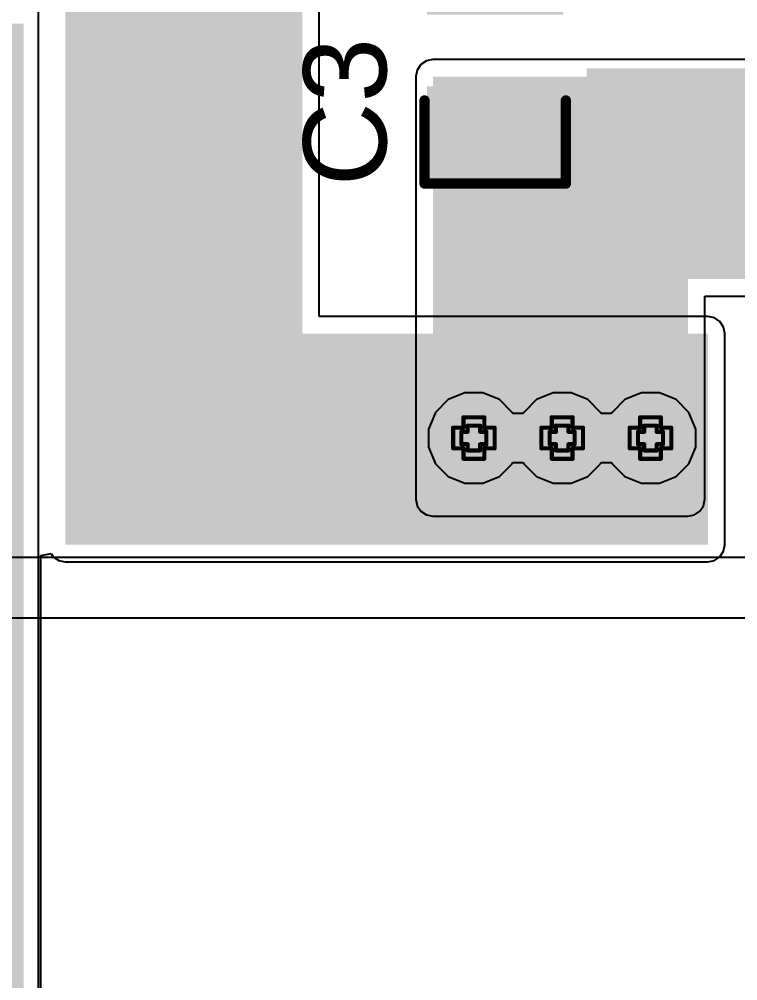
# Model space of a CAD drawing. Header units: inches. Extents: x -7 to 5163, y -3 to 5149.
# Drawn here: x 11.51 to 20.3, y 103.13 to 114.89 of the extents above; entities that cross this region are included whole.
import ezdxf

# ---------------------------------------------------------------- set-up
doc = ezdxf.new("R2010")
doc.units = ezdxf.units.IN
for name, color, linetype in [('Bottom Layer', 5, 'Continuous'), ('Bottom Solder', 6, 'Continuous'), ('Drill Drawing', 1, 'Continuous'), ('GND', 76, 'Continuous'), ('PWR', 16, 'Continuous'), ('Top Layer', 1, 'Continuous'), ('Top Overlay', 2, 'Continuous'), ('Top Paste', 8, 'Continuous'), ('Top Solder', 216, 'Continuous'), ('Via Holes', 16, 'Continuous')]:
    doc.layers.add(name, color=color, linetype=linetype)
doc.styles.add('Arial', font='', dxfattribs={"height": 0.2})
doc.styles.get('Arial').set_extended_font_data('Arial')

# ---------------------------------------------------------------- blocks, each defined once
blk = doc.blocks.new('TO_263__DDPAK_3__5')
at = {"layer": 'Top Layer'}
blk.add_hatch(color=1, dxfattribs=at).paths.add_polyline_path([(2.045, -7.335), (2.045, -3.545), (3.035, -3.545), (3.035, -7.335)])
at = {"layer": 'Top Paste'}
blk.add_hatch(color=8, dxfattribs=at).paths.add_polyline_path([(2.045, -7.335), (2.045, -3.545), (3.035, -3.545), (3.035, -7.335)])
at = {"layer": 'Top Solder'}
blk.add_hatch(color=216, dxfattribs=at).paths.add_polyline_path([(1.943, -7.437), (1.943, -3.443), (3.137, -3.443), (3.137, -7.437)])
blk = doc.blocks.new('C___0805_90')
at = {"layer": 'Top Layer'}
for points in [[(-1.524, 0.762), (-0.508, 0.762), (-0.508, -0.762), (-1.524, -0.762)], [(0.508, 0.762), (1.524, 0.762), (1.524, -0.762), (0.508, -0.762)]]:
    blk.add_hatch(color=1, dxfattribs=at).paths.add_polyline_path(points)
at = {"layer": 'Top Paste'}
for points in [[(-1.524, 0.762), (-0.508, 0.762), (-0.508, -0.762), (-1.524, -0.762)], [(0.508, 0.762), (1.524, 0.762), (1.524, -0.762), (0.508, -0.762)]]:
    blk.add_hatch(color=8, dxfattribs=at).paths.add_polyline_path(points)
at = {"layer": 'Top Solder'}
for points in [[(-1.594, 0.832), (-0.438, 0.832), (-0.438, -0.832), (-1.594, -0.832)], [(0.438, 0.832), (1.594, 0.832), (1.594, -0.832), (0.438, -0.832)]]:
    blk.add_hatch(color=216, dxfattribs=at).paths.add_polyline_path(points)
at = {"layer": 'Top Overlay'}
for points in [[(-1.626, -0.864, 0.127, 0.127, 0), (-1.626, 0.864, 0.127, 0.127, 0)], [(-0.61, 0.864, 0.127, 0.127, 0), (-1.626, 0.864, 0.127, 0.127, 0)], [(1.626, 0.864, 0.127, 0.127, 0), (0.61, 0.864, 0.127, 0.127, 0)], [(1.626, -0.864, 0.127, 0.127, 0), (1.626, 0.864, 0.127, 0.127, 0)], [(-0.61, -0.864, 0.127, 0.127, 0), (-1.626, -0.864, 0.127, 0.127, 0)], [(1.626, -0.864, 0.127, 0.127, 0), (0.61, -0.864, 0.127, 0.127, 0)]]:
    blk.add_lwpolyline(points, format="xyseb", dxfattribs=at)
for points in [[(-1.657, 0.864, 0.0635, 0.0635, 1), (-1.594, 0.864, 0.0635, 0.0635, 1)], [(-1.657, 0.864, 0.0635, 0.0635, 1), (-1.594, 0.864, 0.0635, 0.0635, 1)], [(-0.641, 0.864, 0.0635, 0.0635, 1), (-0.578, 0.864, 0.0635, 0.0635, 1)], [(0.578, 0.864, 0.0635, 0.0635, 1), (0.641, 0.864, 0.0635, 0.0635, 1)], [(1.594, 0.864, 0.0635, 0.0635, 1), (1.657, 0.864, 0.0635, 0.0635, 1)], [(1.594, 0.864, 0.0635, 0.0635, 1), (1.657, 0.864, 0.0635, 0.0635, 1)], [(-1.657, -0.864, 0.0635, 0.0635, 1), (-1.594, -0.864, 0.0635, 0.0635, 1)], [(-1.657, -0.864, 0.0635, 0.0635, 1), (-1.594, -0.864, 0.0635, 0.0635, 1)], [(-0.641, -0.864, 0.0635, 0.0635, 1), (-0.578, -0.864, 0.0635, 0.0635, 1)], [(0.578, -0.864, 0.0635, 0.0635, 1), (0.641, -0.864, 0.0635, 0.0635, 1)], [(1.594, -0.864, 0.0635, 0.0635, 1), (1.657, -0.864, 0.0635, 0.0635, 1)], [(1.594, -0.864, 0.0635, 0.0635, 1), (1.657, -0.864, 0.0635, 0.0635, 1)]]:
    blk.add_lwpolyline(points, format="xyseb", close=True, dxfattribs=at)

msp = doc.modelspace()

# ---------------------------------------------------------------- hatches: boundary and pattern name
at = {"layer": 'Bottom Layer'}
for points in [[(12.076, 108.46), (14.974, 108.46), (14.974, 117.964), (12.076, 117.964)], [(6.997, 110.642), (11.568, 110.642), (11.568, 114.833), (6.997, 114.833)], [(9.55, 81.509), (11.568, 81.509), (11.568, 114.833), (9.55, 114.833)], [(12.223, 108.46), (19.932, 108.46), (19.932, 111.044), (12.223, 111.044)]]:
    msp.add_hatch(color=5, dxfattribs=at).paths.add_polyline_path(points)
h = msp.add_hatch(color=5, dxfattribs=at)
edge = h.paths.add_edge_path()
edge.add_arc((17.072, 109.766), 0.3, 0, 360)
h = msp.add_hatch(color=5, dxfattribs=at)
edge = h.paths.add_edge_path()
edge.add_arc((18.151, 109.766), 0.3, 0, 360)
h = msp.add_hatch(color=5, dxfattribs=at)
edge = h.paths.add_edge_path()
edge.add_arc((19.231, 109.766), 0.3, 0, 360)
at = {"layer": 'Bottom Solder'}
h = msp.add_hatch(color=6, dxfattribs=at)
edge = h.paths.add_edge_path()
edge.add_arc((17.072, 109.766), 0.402, 0, 360)
h = msp.add_hatch(color=6, dxfattribs=at)
edge = h.paths.add_edge_path()
edge.add_arc((18.151, 109.766), 0.402, 0, 360)
h = msp.add_hatch(color=6, dxfattribs=at)
edge = h.paths.add_edge_path()
edge.add_arc((19.231, 109.766), 0.402, 0, 360)
at = {"layer": 'GND'}
h = msp.add_hatch(color=76, dxfattribs=at)
edge = h.paths.add_edge_path()
edge.add_arc((17.072, 109.766), 0.3, 0, 360)
h = msp.add_hatch(color=76, dxfattribs=at)
edge = h.paths.add_edge_path()
edge.add_arc((18.151, 109.766), 0.3, 0, 360)
h = msp.add_hatch(color=76, dxfattribs=at)
edge = h.paths.add_edge_path()
edge.add_arc((19.231, 109.766), 0.3, 0, 360)
at = {"layer": 'PWR'}
h = msp.add_hatch(color=16, dxfattribs=at)
edge = h.paths.add_edge_path()
edge.add_arc((17.072, 109.766), 0.3, 0, 360)
h = msp.add_hatch(color=16, dxfattribs=at)
edge = h.paths.add_edge_path()
edge.add_arc((18.151, 109.766), 0.3, 0, 360)
h = msp.add_hatch(color=16, dxfattribs=at)
edge = h.paths.add_edge_path()
edge.add_arc((19.231, 109.766), 0.3, 0, 360)
at = {"layer": 'Top Layer'}
for points in [[(19.688, 109.017), (19.688, 114.185), (16.57, 114.185), (16.57, 109.017)], [(22.343, 111.709), (22.343, 114.185), (16.57, 114.185), (16.57, 111.709)]]:
    msp.add_hatch(color=1, dxfattribs=at).paths.add_polyline_path(points)
h = msp.add_hatch(color=1, dxfattribs=at)
edge = h.paths.add_edge_path()
edge.add_arc((17.072, 109.766), 0.3, 0, 360)
h = msp.add_hatch(color=1, dxfattribs=at)
edge = h.paths.add_edge_path()
edge.add_arc((18.151, 109.766), 0.3, 0, 360)
h = msp.add_hatch(color=1, dxfattribs=at)
edge = h.paths.add_edge_path()
edge.add_arc((19.231, 109.766), 0.3, 0, 360)
at = {"layer": 'Top Solder'}
h = msp.add_hatch(color=216, dxfattribs=at)
edge = h.paths.add_edge_path()
edge.add_arc((17.072, 109.766), 0.402, 0, 360)
h = msp.add_hatch(color=216, dxfattribs=at)
edge = h.paths.add_edge_path()
edge.add_arc((18.151, 109.766), 0.402, 0, 360)
h = msp.add_hatch(color=216, dxfattribs=at)
edge = h.paths.add_edge_path()
edge.add_arc((19.231, 109.766), 0.402, 0, 360)
at = {"layer": 'Via Holes'}
h = msp.add_hatch(color=7, dxfattribs=at)
edge = h.paths.add_edge_path()
edge.add_arc((17.072, 109.766), 0.15, 0, 360)
h = msp.add_hatch(color=7, dxfattribs=at)
edge = h.paths.add_edge_path()
edge.add_arc((18.151, 109.766), 0.15, 0, 360)
h = msp.add_hatch(color=7, dxfattribs=at)
edge = h.paths.add_edge_path()
edge.add_arc((19.231, 109.766), 0.15, 0, 360)

# ---------------------------------------------------------------- linework, layer by layer
at = {"layer": 'Bottom Layer'}
for p, q in [((15.182, 111.251), (15.182, 117.964)), ((19.932, 111.251), (15.182, 111.251)), ((20.012, 111.235), (19.932, 111.251)), ((20.079, 111.19), (20.012, 111.235)), ((20.124, 111.123), (20.079, 111.19)), ((20.14, 111.044), (20.124, 111.123)), ((20.14, 108.46), (20.14, 111.044)), ((20.124, 108.381), (20.14, 108.46)), ((11.776, 108.329), (11.903, 108.354)), ((11.776, 83.54), (11.776, 108.329)), ((11.903, 108.354), (11.93, 108.314)), ((11.93, 108.314), (11.997, 108.269)), ((20.012, 108.269), (20.079, 108.314)), ((20.079, 108.314), (20.124, 108.381)), ((11.997, 108.269), (12.076, 108.253)), ((12.076, 108.253), (19.932, 108.253)), ((19.932, 108.253), (20.012, 108.269))]:
    msp.add_line(p, q, dxfattribs=at)
at = {"layer": 'Drill Drawing'}
for points in [[(16.945, 109.893, 0.0508, 0.0508, 0), (16.945, 110.02, 0.0508, 0.0508, 0)], [(16.945, 110.02, 0.0508, 0.0508, 0), (17.199, 110.02, 0.0508, 0.0508, 0)], [(16.995, 109.842, 0.0508, 0.0508, 0), (16.995, 109.918, 0.0508, 0.0508, 0)], [(16.995, 109.918, 0.0508, 0.0508, 0), (17.148, 109.918, 0.0508, 0.0508, 0)], [(17.148, 109.842, 0.0508, 0.0508, 0), (17.148, 109.918, 0.0508, 0.0508, 0)], [(17.199, 109.893, 0.0508, 0.0508, 0), (17.199, 110.02, 0.0508, 0.0508, 0)], [(18.024, 109.893, 0.0508, 0.0508, 0), (18.024, 110.02, 0.0508, 0.0508, 0)], [(18.024, 110.02, 0.0508, 0.0508, 0), (18.278, 110.02, 0.0508, 0.0508, 0)], [(18.075, 109.842, 0.0508, 0.0508, 0), (18.075, 109.918, 0.0508, 0.0508, 0)], [(18.075, 109.918, 0.0508, 0.0508, 0), (18.227, 109.918, 0.0508, 0.0508, 0)], [(18.227, 109.842, 0.0508, 0.0508, 0), (18.227, 109.918, 0.0508, 0.0508, 0)], [(18.278, 109.893, 0.0508, 0.0508, 0), (18.278, 110.02, 0.0508, 0.0508, 0)], [(19.104, 109.893, 0.0508, 0.0508, 0), (19.104, 110.02, 0.0508, 0.0508, 0)], [(19.104, 110.02, 0.0508, 0.0508, 0), (19.358, 110.02, 0.0508, 0.0508, 0)], [(19.154, 109.842, 0.0508, 0.0508, 0), (19.154, 109.918, 0.0508, 0.0508, 0)], [(19.154, 109.918, 0.0508, 0.0508, 0), (19.307, 109.918, 0.0508, 0.0508, 0)], [(19.307, 109.842, 0.0508, 0.0508, 0), (19.307, 109.918, 0.0508, 0.0508, 0)], [(19.358, 109.893, 0.0508, 0.0508, 0), (19.358, 110.02, 0.0508, 0.0508, 0)], [(16.818, 109.639, 0.0508, 0.0508, 0), (16.818, 109.893, 0.0508, 0.0508, 0)], [(16.818, 109.893, 0.0508, 0.0508, 0), (16.945, 109.893, 0.0508, 0.0508, 0)], [(16.919, 109.69, 0.0508, 0.0508, 0), (16.919, 109.842, 0.0508, 0.0508, 0)], [(16.919, 109.842, 0.0508, 0.0508, 0), (16.995, 109.842, 0.0508, 0.0508, 0)], [(17.148, 109.842, 0.0508, 0.0508, 0), (17.224, 109.842, 0.0508, 0.0508, 0)], [(17.199, 109.893, 0.0508, 0.0508, 0), (17.326, 109.893, 0.0508, 0.0508, 0)], [(17.224, 109.69, 0.0508, 0.0508, 0), (17.224, 109.842, 0.0508, 0.0508, 0)], [(17.326, 109.639, 0.0508, 0.0508, 0), (17.326, 109.893, 0.0508, 0.0508, 0)], [(17.897, 109.639, 0.0508, 0.0508, 0), (17.897, 109.893, 0.0508, 0.0508, 0)], [(17.897, 109.893, 0.0508, 0.0508, 0), (18.024, 109.893, 0.0508, 0.0508, 0)], [(17.999, 109.69, 0.0508, 0.0508, 0), (17.999, 109.842, 0.0508, 0.0508, 0)], [(17.999, 109.842, 0.0508, 0.0508, 0), (18.075, 109.842, 0.0508, 0.0508, 0)], [(18.227, 109.842, 0.0508, 0.0508, 0), (18.303, 109.842, 0.0508, 0.0508, 0)], [(18.278, 109.893, 0.0508, 0.0508, 0), (18.405, 109.893, 0.0508, 0.0508, 0)], [(18.303, 109.69, 0.0508, 0.0508, 0), (18.303, 109.842, 0.0508, 0.0508, 0)], [(18.405, 109.639, 0.0508, 0.0508, 0), (18.405, 109.893, 0.0508, 0.0508, 0)], [(18.977, 109.639, 0.0508, 0.0508, 0), (18.977, 109.893, 0.0508, 0.0508, 0)], [(18.977, 109.893, 0.0508, 0.0508, 0), (19.104, 109.893, 0.0508, 0.0508, 0)], [(19.078, 109.69, 0.0508, 0.0508, 0), (19.078, 109.842, 0.0508, 0.0508, 0)], [(19.078, 109.842, 0.0508, 0.0508, 0), (19.154, 109.842, 0.0508, 0.0508, 0)], [(19.307, 109.842, 0.0508, 0.0508, 0), (19.383, 109.842, 0.0508, 0.0508, 0)], [(19.358, 109.893, 0.0508, 0.0508, 0), (19.485, 109.893, 0.0508, 0.0508, 0)], [(19.383, 109.69, 0.0508, 0.0508, 0), (19.383, 109.842, 0.0508, 0.0508, 0)], [(19.485, 109.639, 0.0508, 0.0508, 0), (19.485, 109.893, 0.0508, 0.0508, 0)], [(16.919, 109.69, 0.0508, 0.0508, 0), (16.995, 109.69, 0.0508, 0.0508, 0)], [(16.995, 109.614, 0.0508, 0.0508, 0), (16.995, 109.69, 0.0508, 0.0508, 0)], [(17.148, 109.69, 0.0508, 0.0508, 0), (17.224, 109.69, 0.0508, 0.0508, 0)], [(17.148, 109.614, 0.0508, 0.0508, 0), (17.148, 109.69, 0.0508, 0.0508, 0)], [(17.999, 109.69, 0.0508, 0.0508, 0), (18.075, 109.69, 0.0508, 0.0508, 0)], [(18.075, 109.614, 0.0508, 0.0508, 0), (18.075, 109.69, 0.0508, 0.0508, 0)], [(18.227, 109.69, 0.0508, 0.0508, 0), (18.303, 109.69, 0.0508, 0.0508, 0)], [(18.227, 109.614, 0.0508, 0.0508, 0), (18.227, 109.69, 0.0508, 0.0508, 0)], [(19.078, 109.69, 0.0508, 0.0508, 0), (19.154, 109.69, 0.0508, 0.0508, 0)], [(19.154, 109.614, 0.0508, 0.0508, 0), (19.154, 109.69, 0.0508, 0.0508, 0)], [(19.307, 109.69, 0.0508, 0.0508, 0), (19.383, 109.69, 0.0508, 0.0508, 0)], [(19.307, 109.614, 0.0508, 0.0508, 0), (19.307, 109.69, 0.0508, 0.0508, 0)], [(16.818, 109.639, 0.0508, 0.0508, 0), (16.945, 109.639, 0.0508, 0.0508, 0)], [(16.945, 109.512, 0.0508, 0.0508, 0), (16.945, 109.639, 0.0508, 0.0508, 0)], [(16.995, 109.614, 0.0508, 0.0508, 0), (17.148, 109.614, 0.0508, 0.0508, 0)], [(17.199, 109.639, 0.0508, 0.0508, 0), (17.326, 109.639, 0.0508, 0.0508, 0)], [(17.199, 109.512, 0.0508, 0.0508, 0), (17.199, 109.639, 0.0508, 0.0508, 0)], [(17.897, 109.639, 0.0508, 0.0508, 0), (18.024, 109.639, 0.0508, 0.0508, 0)], [(18.024, 109.512, 0.0508, 0.0508, 0), (18.024, 109.639, 0.0508, 0.0508, 0)], [(18.075, 109.614, 0.0508, 0.0508, 0), (18.227, 109.614, 0.0508, 0.0508, 0)], [(18.278, 109.639, 0.0508, 0.0508, 0), (18.405, 109.639, 0.0508, 0.0508, 0)], [(18.278, 109.512, 0.0508, 0.0508, 0), (18.278, 109.639, 0.0508, 0.0508, 0)], [(18.977, 109.639, 0.0508, 0.0508, 0), (19.104, 109.639, 0.0508, 0.0508, 0)], [(19.104, 109.512, 0.0508, 0.0508, 0), (19.104, 109.639, 0.0508, 0.0508, 0)], [(19.154, 109.614, 0.0508, 0.0508, 0), (19.307, 109.614, 0.0508, 0.0508, 0)], [(19.358, 109.639, 0.0508, 0.0508, 0), (19.485, 109.639, 0.0508, 0.0508, 0)], [(19.358, 109.512, 0.0508, 0.0508, 0), (19.358, 109.639, 0.0508, 0.0508, 0)], [(16.945, 109.512, 0.0508, 0.0508, 0), (17.199, 109.512, 0.0508, 0.0508, 0)], [(18.024, 109.512, 0.0508, 0.0508, 0), (18.278, 109.512, 0.0508, 0.0508, 0)], [(19.104, 109.512, 0.0508, 0.0508, 0), (19.358, 109.512, 0.0508, 0.0508, 0)]]:
    msp.add_lwpolyline(points, format="xyseb", dxfattribs=at)
for points in [[(16.932, 110.02, 0.0254, 0.0254, 1), (16.957, 110.02, 0.0254, 0.0254, 1)], [(16.932, 110.02, 0.0254, 0.0254, 1), (16.957, 110.02, 0.0254, 0.0254, 1)], [(16.983, 109.918, 0.0254, 0.0254, 1), (17.008, 109.918, 0.0254, 0.0254, 1)], [(16.983, 109.918, 0.0254, 0.0254, 1), (17.008, 109.918, 0.0254, 0.0254, 1)], [(17.135, 109.918, 0.0254, 0.0254, 1), (17.16, 109.918, 0.0254, 0.0254, 1)], [(17.135, 109.918, 0.0254, 0.0254, 1), (17.16, 109.918, 0.0254, 0.0254, 1)], [(17.186, 110.02, 0.0254, 0.0254, 1), (17.211, 110.02, 0.0254, 0.0254, 1)], [(17.186, 110.02, 0.0254, 0.0254, 1), (17.211, 110.02, 0.0254, 0.0254, 1)], [(18.011, 110.02, 0.0254, 0.0254, 1), (18.037, 110.02, 0.0254, 0.0254, 1)], [(18.011, 110.02, 0.0254, 0.0254, 1), (18.037, 110.02, 0.0254, 0.0254, 1)], [(18.062, 109.918, 0.0254, 0.0254, 1), (18.088, 109.918, 0.0254, 0.0254, 1)], [(18.062, 109.918, 0.0254, 0.0254, 1), (18.088, 109.918, 0.0254, 0.0254, 1)], [(18.215, 109.918, 0.0254, 0.0254, 1), (18.24, 109.918, 0.0254, 0.0254, 1)], [(18.215, 109.918, 0.0254, 0.0254, 1), (18.24, 109.918, 0.0254, 0.0254, 1)], [(18.265, 110.02, 0.0254, 0.0254, 1), (18.291, 110.02, 0.0254, 0.0254, 1)], [(18.265, 110.02, 0.0254, 0.0254, 1), (18.291, 110.02, 0.0254, 0.0254, 1)], [(19.091, 110.02, 0.0254, 0.0254, 1), (19.116, 110.02, 0.0254, 0.0254, 1)], [(19.091, 110.02, 0.0254, 0.0254, 1), (19.116, 110.02, 0.0254, 0.0254, 1)], [(19.142, 109.918, 0.0254, 0.0254, 1), (19.167, 109.918, 0.0254, 0.0254, 1)], [(19.142, 109.918, 0.0254, 0.0254, 1), (19.167, 109.918, 0.0254, 0.0254, 1)], [(19.294, 109.918, 0.0254, 0.0254, 1), (19.319, 109.918, 0.0254, 0.0254, 1)], [(19.294, 109.918, 0.0254, 0.0254, 1), (19.319, 109.918, 0.0254, 0.0254, 1)], [(19.345, 110.02, 0.0254, 0.0254, 1), (19.37, 110.02, 0.0254, 0.0254, 1)], [(19.345, 110.02, 0.0254, 0.0254, 1), (19.37, 110.02, 0.0254, 0.0254, 1)], [(16.805, 109.893, 0.0254, 0.0254, 1), (16.83, 109.893, 0.0254, 0.0254, 1)], [(16.805, 109.893, 0.0254, 0.0254, 1), (16.83, 109.893, 0.0254, 0.0254, 1)], [(16.906, 109.842, 0.0254, 0.0254, 1), (16.932, 109.842, 0.0254, 0.0254, 1)], [(16.906, 109.842, 0.0254, 0.0254, 1), (16.932, 109.842, 0.0254, 0.0254, 1)], [(16.932, 109.893, 0.0254, 0.0254, 1), (16.957, 109.893, 0.0254, 0.0254, 1)], [(16.932, 109.893, 0.0254, 0.0254, 1), (16.957, 109.893, 0.0254, 0.0254, 1)], [(16.983, 109.842, 0.0254, 0.0254, 1), (17.008, 109.842, 0.0254, 0.0254, 1)], [(16.983, 109.842, 0.0254, 0.0254, 1), (17.008, 109.842, 0.0254, 0.0254, 1)], [(17.135, 109.842, 0.0254, 0.0254, 1), (17.16, 109.842, 0.0254, 0.0254, 1)], [(17.135, 109.842, 0.0254, 0.0254, 1), (17.16, 109.842, 0.0254, 0.0254, 1)], [(17.186, 109.893, 0.0254, 0.0254, 1), (17.211, 109.893, 0.0254, 0.0254, 1)], [(17.186, 109.893, 0.0254, 0.0254, 1), (17.211, 109.893, 0.0254, 0.0254, 1)], [(17.211, 109.842, 0.0254, 0.0254, 1), (17.237, 109.842, 0.0254, 0.0254, 1)], [(17.211, 109.842, 0.0254, 0.0254, 1), (17.237, 109.842, 0.0254, 0.0254, 1)], [(17.313, 109.893, 0.0254, 0.0254, 1), (17.338, 109.893, 0.0254, 0.0254, 1)], [(17.313, 109.893, 0.0254, 0.0254, 1), (17.338, 109.893, 0.0254, 0.0254, 1)], [(17.884, 109.893, 0.0254, 0.0254, 1), (17.91, 109.893, 0.0254, 0.0254, 1)], [(17.884, 109.893, 0.0254, 0.0254, 1), (17.91, 109.893, 0.0254, 0.0254, 1)], [(17.986, 109.842, 0.0254, 0.0254, 1), (18.011, 109.842, 0.0254, 0.0254, 1)], [(17.986, 109.842, 0.0254, 0.0254, 1), (18.011, 109.842, 0.0254, 0.0254, 1)], [(18.011, 109.893, 0.0254, 0.0254, 1), (18.037, 109.893, 0.0254, 0.0254, 1)], [(18.011, 109.893, 0.0254, 0.0254, 1), (18.037, 109.893, 0.0254, 0.0254, 1)], [(18.062, 109.842, 0.0254, 0.0254, 1), (18.088, 109.842, 0.0254, 0.0254, 1)], [(18.062, 109.842, 0.0254, 0.0254, 1), (18.088, 109.842, 0.0254, 0.0254, 1)], [(18.215, 109.842, 0.0254, 0.0254, 1), (18.24, 109.842, 0.0254, 0.0254, 1)], [(18.215, 109.842, 0.0254, 0.0254, 1), (18.24, 109.842, 0.0254, 0.0254, 1)], [(18.265, 109.893, 0.0254, 0.0254, 1), (18.291, 109.893, 0.0254, 0.0254, 1)], [(18.265, 109.893, 0.0254, 0.0254, 1), (18.291, 109.893, 0.0254, 0.0254, 1)], [(18.291, 109.842, 0.0254, 0.0254, 1), (18.316, 109.842, 0.0254, 0.0254, 1)], [(18.291, 109.842, 0.0254, 0.0254, 1), (18.316, 109.842, 0.0254, 0.0254, 1)], [(18.392, 109.893, 0.0254, 0.0254, 1), (18.418, 109.893, 0.0254, 0.0254, 1)], [(18.392, 109.893, 0.0254, 0.0254, 1), (18.418, 109.893, 0.0254, 0.0254, 1)], [(18.964, 109.893, 0.0254, 0.0254, 1), (18.989, 109.893, 0.0254, 0.0254, 1)], [(18.964, 109.893, 0.0254, 0.0254, 1), (18.989, 109.893, 0.0254, 0.0254, 1)], [(19.065, 109.842, 0.0254, 0.0254, 1), (19.091, 109.842, 0.0254, 0.0254, 1)], [(19.065, 109.842, 0.0254, 0.0254, 1), (19.091, 109.842, 0.0254, 0.0254, 1)], [(19.091, 109.893, 0.0254, 0.0254, 1), (19.116, 109.893, 0.0254, 0.0254, 1)], [(19.091, 109.893, 0.0254, 0.0254, 1), (19.116, 109.893, 0.0254, 0.0254, 1)], [(19.142, 109.842, 0.0254, 0.0254, 1), (19.167, 109.842, 0.0254, 0.0254, 1)], [(19.142, 109.842, 0.0254, 0.0254, 1), (19.167, 109.842, 0.0254, 0.0254, 1)], [(19.294, 109.842, 0.0254, 0.0254, 1), (19.319, 109.842, 0.0254, 0.0254, 1)], [(19.294, 109.842, 0.0254, 0.0254, 1), (19.319, 109.842, 0.0254, 0.0254, 1)], [(19.345, 109.893, 0.0254, 0.0254, 1), (19.37, 109.893, 0.0254, 0.0254, 1)], [(19.345, 109.893, 0.0254, 0.0254, 1), (19.37, 109.893, 0.0254, 0.0254, 1)], [(19.37, 109.842, 0.0254, 0.0254, 1), (19.396, 109.842, 0.0254, 0.0254, 1)], [(19.37, 109.842, 0.0254, 0.0254, 1), (19.396, 109.842, 0.0254, 0.0254, 1)], [(19.472, 109.893, 0.0254, 0.0254, 1), (19.497, 109.893, 0.0254, 0.0254, 1)], [(19.472, 109.893, 0.0254, 0.0254, 1), (19.497, 109.893, 0.0254, 0.0254, 1)], [(16.906, 109.69, 0.0254, 0.0254, 1), (16.932, 109.69, 0.0254, 0.0254, 1)], [(16.906, 109.69, 0.0254, 0.0254, 1), (16.932, 109.69, 0.0254, 0.0254, 1)], [(16.983, 109.69, 0.0254, 0.0254, 1), (17.008, 109.69, 0.0254, 0.0254, 1)], [(16.983, 109.69, 0.0254, 0.0254, 1), (17.008, 109.69, 0.0254, 0.0254, 1)], [(17.135, 109.69, 0.0254, 0.0254, 1), (17.16, 109.69, 0.0254, 0.0254, 1)], [(17.135, 109.69, 0.0254, 0.0254, 1), (17.16, 109.69, 0.0254, 0.0254, 1)], [(17.211, 109.69, 0.0254, 0.0254, 1), (17.237, 109.69, 0.0254, 0.0254, 1)], [(17.211, 109.69, 0.0254, 0.0254, 1), (17.237, 109.69, 0.0254, 0.0254, 1)], [(17.986, 109.69, 0.0254, 0.0254, 1), (18.011, 109.69, 0.0254, 0.0254, 1)], [(17.986, 109.69, 0.0254, 0.0254, 1), (18.011, 109.69, 0.0254, 0.0254, 1)], [(18.062, 109.69, 0.0254, 0.0254, 1), (18.088, 109.69, 0.0254, 0.0254, 1)], [(18.062, 109.69, 0.0254, 0.0254, 1), (18.088, 109.69, 0.0254, 0.0254, 1)], [(18.215, 109.69, 0.0254, 0.0254, 1), (18.24, 109.69, 0.0254, 0.0254, 1)], [(18.215, 109.69, 0.0254, 0.0254, 1), (18.24, 109.69, 0.0254, 0.0254, 1)], [(18.291, 109.69, 0.0254, 0.0254, 1), (18.316, 109.69, 0.0254, 0.0254, 1)], [(18.291, 109.69, 0.0254, 0.0254, 1), (18.316, 109.69, 0.0254, 0.0254, 1)], [(19.065, 109.69, 0.0254, 0.0254, 1), (19.091, 109.69, 0.0254, 0.0254, 1)], [(19.065, 109.69, 0.0254, 0.0254, 1), (19.091, 109.69, 0.0254, 0.0254, 1)], [(19.142, 109.69, 0.0254, 0.0254, 1), (19.167, 109.69, 0.0254, 0.0254, 1)], [(19.142, 109.69, 0.0254, 0.0254, 1), (19.167, 109.69, 0.0254, 0.0254, 1)], [(19.294, 109.69, 0.0254, 0.0254, 1), (19.319, 109.69, 0.0254, 0.0254, 1)], [(19.294, 109.69, 0.0254, 0.0254, 1), (19.319, 109.69, 0.0254, 0.0254, 1)], [(19.37, 109.69, 0.0254, 0.0254, 1), (19.396, 109.69, 0.0254, 0.0254, 1)], [(19.37, 109.69, 0.0254, 0.0254, 1), (19.396, 109.69, 0.0254, 0.0254, 1)], [(16.805, 109.639, 0.0254, 0.0254, 1), (16.83, 109.639, 0.0254, 0.0254, 1)], [(16.805, 109.639, 0.0254, 0.0254, 1), (16.83, 109.639, 0.0254, 0.0254, 1)], [(16.932, 109.639, 0.0254, 0.0254, 1), (16.957, 109.639, 0.0254, 0.0254, 1)], [(16.932, 109.639, 0.0254, 0.0254, 1), (16.957, 109.639, 0.0254, 0.0254, 1)], [(16.983, 109.614, 0.0254, 0.0254, 1), (17.008, 109.614, 0.0254, 0.0254, 1)], [(16.983, 109.614, 0.0254, 0.0254, 1), (17.008, 109.614, 0.0254, 0.0254, 1)], [(17.135, 109.614, 0.0254, 0.0254, 1), (17.16, 109.614, 0.0254, 0.0254, 1)], [(17.135, 109.614, 0.0254, 0.0254, 1), (17.16, 109.614, 0.0254, 0.0254, 1)], [(17.186, 109.639, 0.0254, 0.0254, 1), (17.211, 109.639, 0.0254, 0.0254, 1)], [(17.186, 109.639, 0.0254, 0.0254, 1), (17.211, 109.639, 0.0254, 0.0254, 1)], [(17.313, 109.639, 0.0254, 0.0254, 1), (17.338, 109.639, 0.0254, 0.0254, 1)], [(17.313, 109.639, 0.0254, 0.0254, 1), (17.338, 109.639, 0.0254, 0.0254, 1)], [(17.884, 109.639, 0.0254, 0.0254, 1), (17.91, 109.639, 0.0254, 0.0254, 1)], [(17.884, 109.639, 0.0254, 0.0254, 1), (17.91, 109.639, 0.0254, 0.0254, 1)], [(18.011, 109.639, 0.0254, 0.0254, 1), (18.037, 109.639, 0.0254, 0.0254, 1)], [(18.011, 109.639, 0.0254, 0.0254, 1), (18.037, 109.639, 0.0254, 0.0254, 1)], [(18.062, 109.614, 0.0254, 0.0254, 1), (18.088, 109.614, 0.0254, 0.0254, 1)], [(18.062, 109.614, 0.0254, 0.0254, 1), (18.088, 109.614, 0.0254, 0.0254, 1)], [(18.215, 109.614, 0.0254, 0.0254, 1), (18.24, 109.614, 0.0254, 0.0254, 1)], [(18.215, 109.614, 0.0254, 0.0254, 1), (18.24, 109.614, 0.0254, 0.0254, 1)], [(18.265, 109.639, 0.0254, 0.0254, 1), (18.291, 109.639, 0.0254, 0.0254, 1)], [(18.265, 109.639, 0.0254, 0.0254, 1), (18.291, 109.639, 0.0254, 0.0254, 1)], [(18.392, 109.639, 0.0254, 0.0254, 1), (18.418, 109.639, 0.0254, 0.0254, 1)], [(18.392, 109.639, 0.0254, 0.0254, 1), (18.418, 109.639, 0.0254, 0.0254, 1)], [(18.964, 109.639, 0.0254, 0.0254, 1), (18.989, 109.639, 0.0254, 0.0254, 1)], [(18.964, 109.639, 0.0254, 0.0254, 1), (18.989, 109.639, 0.0254, 0.0254, 1)], [(19.091, 109.639, 0.0254, 0.0254, 1), (19.116, 109.639, 0.0254, 0.0254, 1)], [(19.091, 109.639, 0.0254, 0.0254, 1), (19.116, 109.639, 0.0254, 0.0254, 1)], [(19.142, 109.614, 0.0254, 0.0254, 1), (19.167, 109.614, 0.0254, 0.0254, 1)], [(19.142, 109.614, 0.0254, 0.0254, 1), (19.167, 109.614, 0.0254, 0.0254, 1)], [(19.294, 109.614, 0.0254, 0.0254, 1), (19.319, 109.614, 0.0254, 0.0254, 1)], [(19.294, 109.614, 0.0254, 0.0254, 1), (19.319, 109.614, 0.0254, 0.0254, 1)], [(19.345, 109.639, 0.0254, 0.0254, 1), (19.37, 109.639, 0.0254, 0.0254, 1)], [(19.345, 109.639, 0.0254, 0.0254, 1), (19.37, 109.639, 0.0254, 0.0254, 1)], [(19.472, 109.639, 0.0254, 0.0254, 1), (19.497, 109.639, 0.0254, 0.0254, 1)], [(19.472, 109.639, 0.0254, 0.0254, 1), (19.497, 109.639, 0.0254, 0.0254, 1)], [(16.932, 109.512, 0.0254, 0.0254, 1), (16.957, 109.512, 0.0254, 0.0254, 1)], [(16.932, 109.512, 0.0254, 0.0254, 1), (16.957, 109.512, 0.0254, 0.0254, 1)], [(17.186, 109.512, 0.0254, 0.0254, 1), (17.211, 109.512, 0.0254, 0.0254, 1)], [(17.186, 109.512, 0.0254, 0.0254, 1), (17.211, 109.512, 0.0254, 0.0254, 1)], [(18.011, 109.512, 0.0254, 0.0254, 1), (18.037, 109.512, 0.0254, 0.0254, 1)], [(18.011, 109.512, 0.0254, 0.0254, 1), (18.037, 109.512, 0.0254, 0.0254, 1)], [(18.265, 109.512, 0.0254, 0.0254, 1), (18.291, 109.512, 0.0254, 0.0254, 1)], [(18.265, 109.512, 0.0254, 0.0254, 1), (18.291, 109.512, 0.0254, 0.0254, 1)], [(19.091, 109.512, 0.0254, 0.0254, 1), (19.116, 109.512, 0.0254, 0.0254, 1)], [(19.091, 109.512, 0.0254, 0.0254, 1), (19.116, 109.512, 0.0254, 0.0254, 1)], [(19.345, 109.512, 0.0254, 0.0254, 1), (19.37, 109.512, 0.0254, 0.0254, 1)], [(19.345, 109.512, 0.0254, 0.0254, 1), (19.37, 109.512, 0.0254, 0.0254, 1)]]:
    msp.add_lwpolyline(points, format="xyseb", close=True, dxfattribs=at)
at = {"layer": 'GND'}
for p, q in [((16.961, 110.32), (16.758, 110.236)), ((17.182, 110.32), (16.961, 110.32)), ((17.385, 110.236), (17.182, 110.32)), ((18.041, 110.32), (17.837, 110.236)), ((18.261, 110.32), (18.041, 110.32)), ((18.465, 110.236), (18.261, 110.32)), ((19.12, 110.32), (18.917, 110.236)), ((19.341, 110.32), (19.12, 110.32)), ((19.544, 110.236), (19.341, 110.32)), ((16.758, 110.236), (16.602, 110.08)), ((17.541, 110.08), (17.385, 110.236)), ((17.837, 110.236), (17.681, 110.08)), ((18.621, 110.08), (18.465, 110.236)), ((18.917, 110.236), (18.761, 110.08)), ((19.7, 110.08), (19.544, 110.236)), ((16.602, 110.08), (16.518, 109.876)), ((17.548, 110.064), (17.541, 110.08)), ((17.675, 110.064), (17.548, 110.064)), ((17.681, 110.08), (17.675, 110.064)), ((18.627, 110.064), (18.621, 110.08)), ((18.754, 110.064), (18.627, 110.064)), ((18.761, 110.08), (18.754, 110.064)), ((19.785, 109.876), (19.7, 110.08)), ((16.518, 109.876), (16.518, 109.656)), ((19.785, 109.656), (19.785, 109.876)), ((16.518, 109.656), (16.602, 109.452)), ((19.7, 109.452), (19.785, 109.656)), ((17.541, 109.452), (17.548, 109.468)), ((17.548, 109.468), (17.675, 109.468)), ((17.675, 109.468), (17.681, 109.452)), ((18.621, 109.452), (18.627, 109.468)), ((18.627, 109.468), (18.754, 109.468)), ((18.754, 109.468), (18.761, 109.452)), ((16.602, 109.452), (16.758, 109.296)), ((17.385, 109.296), (17.541, 109.452)), ((17.681, 109.452), (17.837, 109.296)), ((18.465, 109.296), (18.621, 109.452)), ((18.761, 109.452), (18.917, 109.296)), ((19.544, 109.296), (19.7, 109.452)), ((16.758, 109.296), (16.961, 109.212)), ((17.182, 109.212), (17.385, 109.296)), ((17.837, 109.296), (18.041, 109.212)), ((18.261, 109.212), (18.465, 109.296)), ((18.917, 109.296), (19.12, 109.212)), ((19.341, 109.212), (19.544, 109.296)), ((16.961, 109.212), (17.182, 109.212)), ((18.041, 109.212), (18.261, 109.212)), ((19.12, 109.212), (19.341, 109.212))]:
    msp.add_line(p, q, dxfattribs=at)
at = {"layer": 'PWR'}
for p, q in [((49.334, 108.306), (8.457, 108.306)), ((8.932, 107.569), (49.173, 107.569))]:
    msp.add_line(p, q, dxfattribs=at)
at = {"layer": 'Top Layer'}
for p, q in [((11.748, 73.958), (11.748, 121.177)), ((16.424, 114.332), (16.379, 114.265)), ((16.491, 114.377), (16.424, 114.332)), ((16.57, 114.393), (16.491, 114.377)), ((22.343, 114.393), (16.57, 114.393)), ((16.379, 114.265), (16.363, 114.185)), ((16.363, 114.185), (16.363, 111.709)), ((16.363, 111.709), (16.363, 109.017)), ((19.895, 109.017), (19.895, 111.502)), ((19.895, 111.502), (22.343, 111.502)), ((16.363, 109.017), (16.379, 108.938)), ((19.879, 108.938), (19.895, 109.017)), ((16.379, 108.938), (16.424, 108.87)), ((19.834, 108.87), (19.879, 108.938)), ((16.424, 108.87), (16.491, 108.825)), ((16.491, 108.825), (16.57, 108.81)), ((16.57, 108.81), (19.688, 108.81)), ((19.688, 108.81), (19.767, 108.825)), ((19.767, 108.825), (19.834, 108.87))]:
    msp.add_line(p, q, dxfattribs=at)

# ---------------------------------------------------------------- block references
at = {"rotation": 270}
for name, p in [('TO_263__DDPAK_3__5', (25.888, 116.23)), ('C___0805_90', (17.332, 114.503))]:
    msp.add_blockref(name, p, dxfattribs=at)

# ---------------------------------------------------------------- texts
at = {"layer": 'Top Overlay', "style": 'Arial'}
msp.add_text('C3', height=1.016, rotation=90, dxfattribs=at).set_placement((16.002, 112.844))

doc.saveas('drawing.dxf')
